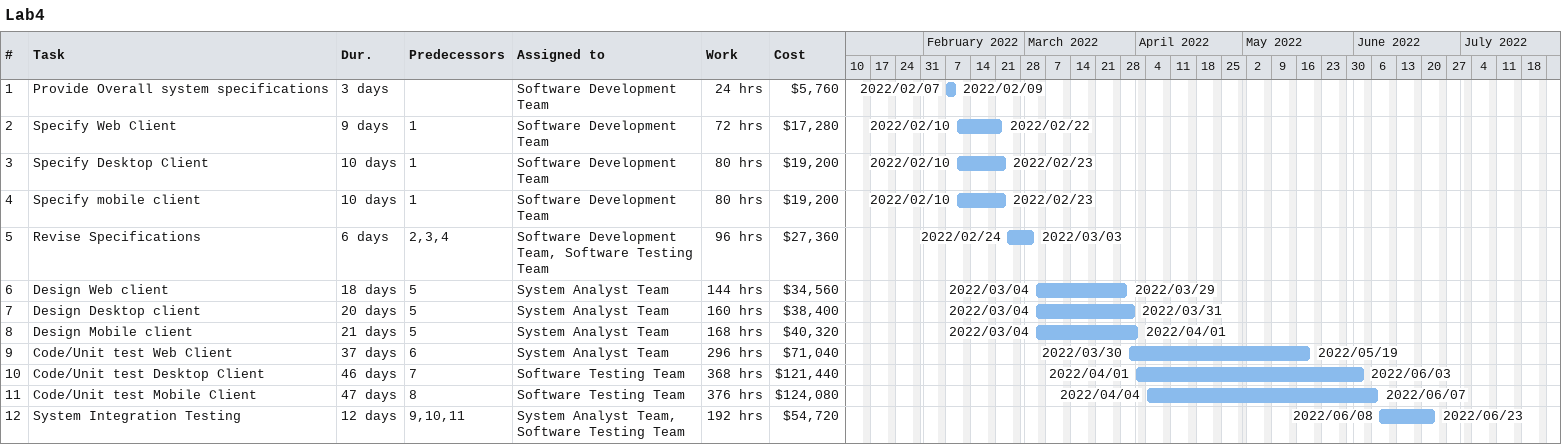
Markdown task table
Lab4

| ID | Task | Duration | Start | Finish | Predecessors | Resources | Work (h) | Cost ($) |
|---|---|---|---|---|---|---|---|---|
| 1 | Provide Overall system specifications | 3d | 2022-02-07 | 2022-02-09 |  | Software Development Team | 24 | 5760 |
| 2 | Specify Web Client | 9d | 2022-02-10 | 2022-02-22 | 1 | Software Development Team | 72 | 17280 |
| 3 | Specify Desktop Client | 10d | 2022-02-10 | 2022-02-23 | 1 | Software Development Team | 80 | 19200 |
| 4 | Specify mobile client | 10d | 2022-02-10 | 2022-02-23 | 1 | Software Development Team | 80 | 19200 |
| 5 | Revise Specifications | 6d | 2022-02-24 | 2022-03-03 | 2, 3, 4 | Software Development Team, Software Testing Team | 96 | 27360 |
| 6 | Design Web client | 18d | 2022-03-04 | 2022-03-29 | 5 | System Analyst Team | 144 | 34560 |
| 7 | Design Desktop client | 20d | 2022-03-04 | 2022-03-31 | 5 | System Analyst Team | 160 | 38400 |
| 8 | Design Mobile client | 21d | 2022-03-04 | 2022-04-01 | 5 | System Analyst Team | 168 | 40320 |
| 9 | Code/Unit test Web Client | 37d | 2022-03-30 | 2022-05-19 | 6 | System Analyst Team | 296 | 71040 |
| 10 | Code/Unit test Desktop Client | 46d | 2022-04-01 | 2022-06-03 | 7 | Software Testing Team | 368 | 121440 |
| 11 | Code/Unit test Mobile Client | 47d | 2022-04-04 | 2022-06-07 | 8 | Software Testing Team | 376 | 124080 |
| 12 | System Integration Testing | 12d | 2022-06-08 | 2022-06-23 | 9, 10, 11 | System Analyst Team, Software Testing Team | 192 | 54720 |
